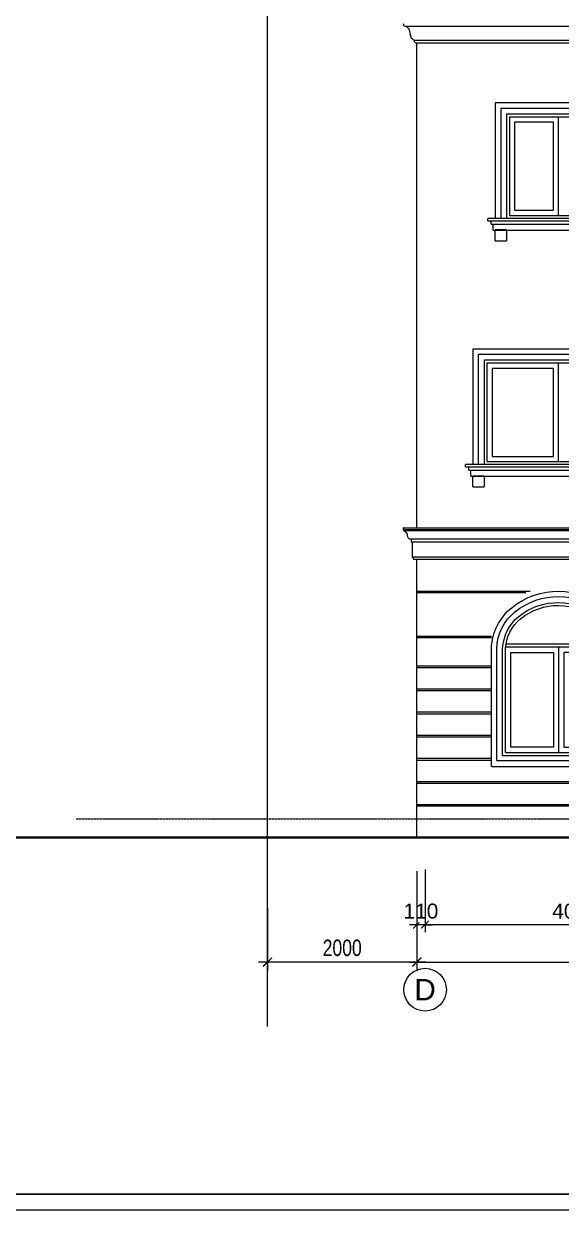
# Model space of a CAD drawing. Header units: millimetres. Extents: x -127141 to 682685, y -1234500 to 49778.
# Drawn here: x 469228 to 476431, y -25000 to -9088 of the extents above; entities that cross this region are included whole.
import ezdxf
from ezdxf.enums import TextEntityAlignment as Align
from ezdxf.xclip import XClip

# ---------------------------------------------------------------- set-up
doc = ezdxf.new("R2010")
doc.units = ezdxf.units.MM
doc.header["$MEASUREMENT"] = 0
doc.linetypes.add('CENTER', pattern=[3, 1.5, -0.5, 0.5, -0.5])
doc.linetypes.add('HIDDEN', pattern=[0.75, 0.5, -0.25])
for name, color, linetype, lineweight in [('-CENTER', 143, 'CENTER', 13), ('-DOOR', 137, 'Continuous', 9), ('-HATCH', 8, 'Continuous', 5), ('-KH', 143, 'Continuous', 13), ('-LINE1', 7, 'Continuous', 18), ('-TEXT', 7, 'Continuous', 15), ('-WALL', 4, 'Continuous', 35), ('A-DIM', 251, 'Continuous', 15), ('A-NET THAY', 125, 'Continuous', 18), ('A-TUONG', 7, 'Continuous', 35)]:
    doc.layers.add(name, color=color, linetype=linetype, lineweight=lineweight)
doc.layers.add('-RANH GIOI LO DAT', color=12, linetype='Continuous')
doc.layers.add('12. NET DIM', color=252, linetype='Continuous')
doc.layers.add('LUOI GIONG', color=160, linetype='Continuous', plot=False)
doc.styles.add('1', font='arial.ttf')
doc.styles.add('AVANH', font='', dxfattribs={"width": 0.8})
doc.styles.get("Standard").update_dxf_attribs({"font": 'arial.ttf'})
doc.styles.get('AVANH').set_extended_font_data('.VnAvantH')
doc.dimstyles.new('C_100A3', dxfattribs={"dimscale": 100, "dimtxt": 2.2, "dimasz": 1.2, "dimexe": 1.2, "dimexo": 0, "dimgap": 0.75, "dimtad": 1, "dimdec": 0, "dimzin": 0, "dimdsep": 46, "dimtxsty": 'AVANH', "dimblk": 'ARCHTICK', "dimcen": 0, "dimdle": 1.2, "dimclrd": 256, "dimclre": 256, "dimclrt": 7, "dimadec": 0, "dimazin": 0, "dimtfac": 0.0001, "dimtdec": 0, "dimtix": 1, "dimtmove": 2, "dimatfit": 3, "dimfxl": 1.8, "dimtolj": 1, "dimtzin": 0, "dimarcsym": 0})
doc.dimstyles.new('DIM_LAYOUT A2-A3', dxfattribs={"dimscale": 0, "dimtxt": 2, "dimasz": 1, "dimexe": 1, "dimexo": 0, "dimgap": 0.8, "dimtad": 1, "dimdec": 0, "dimlfac": -1, "dimzin": 0, "dimdsep": 46, "dimtxsty": 'Standard', "dimblk": 'ARCHTICK', "dimcen": 1, "dimdle": 1, "dimclrd": 256, "dimclre": 256, "dimclrt": 7, "dimadec": 0, "dimazin": 0, "dimtfac": 1, "dimtdec": 0, "dimtix": 1, "dimtofl": 0, "dimtmove": 2, "dimatfit": 3, "dimldrblk": 'ARCHTICK', "dimfxl": 1, "dimtfill": 1, "dimtolj": 1, "dimtzin": 0, "dimarcsym": 0})

# ---------------------------------------------------------------- blocks, each defined once
blk = doc.blocks.new('lancan')
for p, q in [((-1, 989), (6547, 989)), ((-1, 969), (6547, 969)), ((-1, 120), (6547, 120)), ((-1, 100), (6547, 100)), ((-1, 0), (6547, 0))]:
    blk.add_line(p, q)
blk = doc.blocks.new('BB')
at = {"layer": 'A-NET THAY', "color": 2, "true_color": 0xf1eb1f}
blk.add_lwpolyline([(0, 33264), (47040, 33264), (47040, 0), (0, 0)], close=True, dxfattribs=at)
blk = doc.blocks.new('A$C456C59C2')
at = {"layer": '-DOOR', "lineweight": 9}
for p, q in [((1609, 1600), (190, 1600)), ((1602, 1640), (193, 1640)), ((900, 1600), (900, 190)), ((1610, 190), (1610, 1588)), ((190, 190), (1610, 190))]:
    blk.add_line(p, q, dxfattribs=at)
blk.add_lwpolyline([(190, 190), (190, 1583, -0.21217), (391, 1983, -0.356694), (1407, 1976, -0.18483), (1610, 1588), (1610, 190)], format="xyb", dxfattribs=at)
for points in [[(830, 260), (260, 260), (260, 1530), (830, 1530)], [(970, 260), (1540, 260), (1540, 1530), (970, 1530)]]:
    blk.add_lwpolyline(points, close=True, dxfattribs=at)
at = {"layer": '-LINE1', "lineweight": 20}
for p, q in [((70, 80), (1730, 80)), ((150, 150), (1650, 150)), ((0, 0), (1800, 0))]:
    blk.add_line(p, q, dxfattribs=at)
for points in [[(0, 0), (0, 1587, -0.214191), (271, 2131, -0.357736), (1530, 2120, -0.189591), (1800, 1598), (1800, 0)], [(70, 80), (70, 1585, -0.213551), (315, 2076, -0.357406), (1485, 2067, -0.188064), (1730, 1594), (1730, 80)], [(150, 150), (150, 1583, -0.212678), (366, 2014, -0.356956), (1433, 2006, -0.186011), (1650, 1590), (1650, 150)]]:
    blk.add_lwpolyline(points, format="xyb", dxfattribs=at)
blk = doc.blocks.new('_ArchTick')
at = {"color": 0, "linetype": 'ByBlock', "const_width": 0.15}
blk.add_lwpolyline([(-0.5, -0.5), (0.5, 0.5)], dxfattribs=at)
blk = doc.blocks.new('*D456')
at = {"layer": '12. NET DIM', "lineweight": -2, "transparency": 16777216}
for p, q in [((472496, -20947), (472496, -21791)), ((474496, -20947), (474496, -21791)), ((474616, -21671), (472376, -21671))]:
    blk.add_line(p, q, dxfattribs=at)
at = {"layer": 'Defpoints', "color": 0, "transparency": 16777216}
for p in [(472496, -20947), (474496, -20947), (472496, -21671)]:
    blk.add_point(p, dxfattribs=at)
at = {"layer": '12. NET DIM', "lineweight": -2, "transparency": 16777216, "xscale": 119.9999999999999, "yscale": 119.9999999999999, "zscale": 119.9999999999999, "rotation": 180}
blk.add_blockref('_ArchTick', (472496, -21671), dxfattribs=at)
at = {"layer": '12. NET DIM', "lineweight": -2, "transparency": 16777216, "xscale": 119.9999999999999, "yscale": 119.9999999999999, "zscale": 119.9999999999999}
blk.add_blockref('_ArchTick', (474496, -21671), dxfattribs=at)
at = {"layer": '12. NET DIM', "color": 7, "transparency": 16777216, "insert": (473496, -21482), "char_height": 220, "attachment_point": 5, "style": 'AVANH'}
blk.add_mtext('\\A1;2000', dxfattribs=at)
blk = doc.blocks.new('*D457')
at = {"layer": 'A-DIM', "lineweight": -2, "transparency": 16777216}
for p, q in [((474496, -20454), (474496, -21271)), ((474606, -20454), (474606, -21271)), ((474496, -21171), (474396, -21171)), ((474606, -21171), (474706, -21171))]:
    blk.add_line(p, q, dxfattribs=at)
at = {"layer": 'Defpoints', "color": 0, "transparency": 16777216}
for p in [(474496, -20454), (474606, -20454)]:
    blk.add_point(p, dxfattribs=at)
at = {"layer": 'A-DIM', "lineweight": -2, "transparency": 16777216, "xscale": 100, "yscale": 100, "zscale": 100}
blk.add_blockref('_ArchTick', (474496, -21171), dxfattribs=at)
at = {"layer": 'A-DIM', "lineweight": -2, "transparency": 16777216, "xscale": 100, "yscale": 100, "zscale": 100, "rotation": 180}
blk.add_blockref('_ArchTick', (474606, -21171), dxfattribs=at)
at = {"layer": 'A-DIM', "color": 7, "transparency": 16777216, "insert": (474551, -20989), "char_height": 200, "attachment_point": 5, "bg_fill": 3, "box_fill_scale": 1.25, "bg_fill_color": 256, "bg_fill_true_color": 13158600, "bg_fill_transparency": 0}
blk.add_mtext('\\A1;110', dxfattribs=at)
at = {"layer": 'Defpoints', "color": 0, "transparency": 16777216}
blk.add_point((474606, -21171), dxfattribs=at)
blk = doc.blocks.new('*D458')
at = {"layer": 'A-DIM', "lineweight": -2, "transparency": 16777216}
for p, q in [((474606, -20430), (474606, -21271)), ((478636, -20430), (478636, -21271)), ((478736, -21171), (474506, -21171))]:
    blk.add_line(p, q, dxfattribs=at)
at = {"layer": 'Defpoints', "color": 0, "transparency": 16777216}
for p in [(474606, -20430, 0), (478636, -20430, 0), (474606, -21171)]:
    blk.add_point(p, dxfattribs=at)
at = {"layer": 'A-DIM', "lineweight": -2, "transparency": 16777216, "xscale": 100, "yscale": 100, "zscale": 100, "rotation": 180}
blk.add_blockref('_ArchTick', (474606, -21171), dxfattribs=at)
at = {"layer": 'A-DIM', "lineweight": -2, "transparency": 16777216, "xscale": 100, "yscale": 100, "zscale": 100}
blk.add_blockref('_ArchTick', (478636, -21171), dxfattribs=at)
at = {"layer": 'A-DIM', "color": 7, "transparency": 16777216, "insert": (476621, -20989), "char_height": 200, "attachment_point": 5, "bg_fill": 3, "box_fill_scale": 1.25, "bg_fill_color": 256, "bg_fill_true_color": 13158600, "bg_fill_transparency": 0}
blk.add_mtext('\\A1;4030', dxfattribs=at)
blk = doc.blocks.new('*D461')
at = {"layer": 'A-DIM', "lineweight": -2, "transparency": 16777216}
for p, q in [((474496, -20452), (474496, -21771)), ((487447, -20452), (487447, -21771)), ((474396, -21671), (487547, -21671))]:
    blk.add_line(p, q, dxfattribs=at)
at = {"layer": 'Defpoints', "color": 0, "transparency": 16777216}
for p in [(474496, -20452, 0), (487447, -20452, 0), (487447, -21671)]:
    blk.add_point(p, dxfattribs=at)
at = {"layer": 'A-DIM', "lineweight": -2, "transparency": 16777216, "xscale": 100, "yscale": 100, "zscale": 100, "rotation": 180}
blk.add_blockref('_ArchTick', (474496, -21671), dxfattribs=at)
at = {"layer": 'A-DIM', "lineweight": -2, "transparency": 16777216, "xscale": 100, "yscale": 100, "zscale": 100}
blk.add_blockref('_ArchTick', (487447, -21671), dxfattribs=at)
at = {"layer": 'A-DIM', "color": 7, "transparency": 16777216, "insert": (480971, -21489), "char_height": 200, "attachment_point": 5, "bg_fill": 3, "box_fill_scale": 1.25, "bg_fill_color": 256, "bg_fill_true_color": 13158600, "bg_fill_transparency": 0}
blk.add_mtext('\\A1;12950', dxfattribs=at)

msp = doc.modelspace()

# ---------------------------------------------------------------- linework, layer by layer
at = {"layer": '-CENTER', "ltscale": 0.2}
msp.add_line((469928.7, -19750), (494475.3, -19750), dxfattribs=at)
at = {"layer": '-DOOR', "lineweight": 9}
for p, q in [((476396.2, -11660), (476396.2, -10340)), ((476396.3, -14960), (476396.3, -13640))]:
    msp.add_line(p, q, dxfattribs=at)
for points in [[(477056.3, -11660), (477056.3, -10340), (475736.1, -10340), (475736.1, -11660), (477056.3, -11660)], [(476326.2, -10410), (475806.1, -10410), (475806.1, -11590), (476326.2, -11590)], [(477356.2, -14960), (477356.2, -13640), (475436.2, -13640), (475436.2, -14960), (477356.2, -14960)], [(476326.3, -13710), (475506.2, -13710), (475506.2, -14890), (476326.3, -14890)]]:
    msp.add_lwpolyline(points, close=True, dxfattribs=at)
at = {"layer": '-HATCH'}
for p, q in [((487598.9, -9125.5), (474337.9, -9124.9)), ((487476.8, -9313), (474461.1, -9312.4)), ((477172.6, -10223.7), (475619.8, -10223.7)), ((475619.8, -10223.7), (475619.8, -11700)), ((475491.1, -11730), (477301.3, -11730)), ((475521.1, -11775), (477271.3, -11775)), ((477472.5, -13523.7), (475319.9, -13523.7)), ((475319.9, -13523.7), (475319.9, -15000)), ((475191.2, -15030), (477601.2, -15030)), ((475221.2, -15075), (477571.2, -15075)), ((488792.3, -15870.6), (474311.9, -15870)), ((488783.3, -15890.6), (474320.9, -15890)), ((488685.2, -16000.6), (474414.7, -16000)), ((488683.3, -16040.5), (474420.9, -16039.9)), ((488660.9, -16241.6), (474442.8, -16241)), ((476012.7, -16700.8), (474496.1, -16700.8)), ((475957.4, -16720.8), (474496.1, -16720.8)), ((474496.4, -17300.8), (475496.6, -17300.8)), ((474496.4, -17320.8), (475496, -17320.8)), ((487443.6, -19562.8), (474496.1, -19562.6)), ((487443.6, -19582.8), (474496.1, -19582.6))]:
    msp.add_line(p, q, dxfattribs=at)
for points in [[(474496.1, -17700.8), (475496, -17700.8)], [(474496.1, -17720.8), (475496, -17720.8)], [(475496, -18011.1), (474496.1, -18011.1)], [(474496.1, -18031.1), (475496, -18031.1)], [(475496, -18321.5), (474496.1, -18321.5)], [(474496.1, -18341.5), (475496, -18341.5)], [(475496, -18631.8), (474496.1, -18631.8)], [(474496.1, -18651.8), (475496, -18651.8)], [(475496, -18942.1), (474496.1, -18942.1)], [(474496.1, -18962.1), (475496, -18962.1)], [(487443.6, -19252.5), (474496.1, -19252.5)], [(474496.1, -19272.5), (487443.6, -19272.5)]]:
    msp.add_lwpolyline(points, dxfattribs=at)
at = {"layer": '-KH'}
msp.add_circle((474606.1, -22041.8, 0), 286.3, dxfattribs=at)
at = {"layer": '-LINE1', "lineweight": 20}
for p, q in [((487443.5, -9350.5), (474496.1, -9349.8)), ((474496.1, -9449.8), (474496.1, -9349.8)), ((474496.1, -15850), (474496.1, -9449.8)), ((477246.3, -10150), (475546.1, -10150)), ((475546.1, -10150), (475546.1, -11700)), ((475446.1, -11730), (475446.1, -11700)), ((477346.3, -11700), (475446.1, -11700)), ((475446.1, -11730), (475491.1, -11730)), ((475491.1, -11775), (475491.1, -11730)), ((475491.1, -11775), (475521.1, -11775)), ((475521.1, -11855), (475521.1, -11775)), ((475521.1, -11855), (475546.1, -11855)), ((475696.1, -11853.8), (475546.1, -11853.8)), ((475546.1, -11855), (475696.1, -11855)), ((475546.1, -11998.2), (475546.1, -11855)), ((475696.1, -11855), (477096.3, -11855)), ((475696.1, -11855), (475696.1, -11998.2)), ((475546.1, -11999.3), (475696.1, -11999.3)), ((477546.2, -13450), (475246.2, -13450)), ((475246.2, -13450), (475246.2, -15000)), ((475146.2, -15030), (475146.2, -15000)), ((477646.2, -15000), (475146.2, -15000)), ((475146.2, -15030), (475191.2, -15030)), ((475191.2, -15075), (475191.2, -15030)), ((475191.2, -15075), (475221.2, -15075)), ((475221.2, -15155), (475221.2, -15075)), ((475221.2, -15155), (475246.2, -15155)), ((475396.2, -15153.8), (475246.2, -15153.8)), ((475246.2, -15155), (475396.2, -15155)), ((475246.2, -15298.2), (475246.2, -15155)), ((475396.2, -15155), (477396.2, -15155)), ((475396.2, -15155), (475396.2, -15298.2)), ((475246.2, -15299.3), (475396.2, -15299.3)), ((474447.1, -16269.9), (488657.1, -16270.5)), ((474496.1, -20000.2), (474496.1, -16269.9))]:
    msp.add_line(p, q, dxfattribs=at)
for points in [[(474496.1, -9350.5), (474487.7, -9350.5, -0.2943011), (474462.8, -9313, -0.229657), (474419.3, -9269.4, -0.0946631), (474407.4, -9213.8, 0.2630973), (474351.9, -9125.5), (474340, -9125.4, -0.2660476), (474322.7, -9109.8, -0.0985079), (474318.6, -9088)], [(488657.1, -16270.6), (488657.1, -16248.1, -0.4067079), (488664.3, -16240.7, 0.4123353), (488672.1, -16233.1), (488672.1, -16040.5), (488683.3, -16040.5), (488683.3, -16000.6, 0.4254581), (488738.3, -15944.8, -0.3522811), (488783.3, -15890.6), (488783.3, -15870.6), (488792.3, -15870.6), (488792.3, -15850.6), (474311.9, -15850), (474311.9, -15870.3), (474320.9, -15870.3), (474320.9, -15890.3, -0.3522811), (474365.9, -15944.5, 0.4254581), (474420.9, -16000.3), (474420.9, -16040.1), (474432.1, -16040.1), (474432.1, -16232.8, 0.4123353), (474439.9, -16240.4, -0.4067079), (474447.1, -16247.8), (474447.1, -16270.3)]]:
    msp.add_lwpolyline(points, format="xyb", dxfattribs=at)
for points in [[(477096.3, -11700), (477096.3, -10300), (475696.1, -10300), (475696.1, -11700)], [(477396.2, -15000), (477396.2, -13600), (475396.2, -13600), (475396.2, -15000)]]:
    msp.add_lwpolyline(points, dxfattribs=at)
at = {"layer": '-RANH GIOI LO DAT', "linetype": 'HIDDEN', "ltscale": 10}
msp.add_line((472496.1, -22535.8), (472496.1, -2460.9), dxfattribs=at)
at = {"layer": '-WALL'}
msp.add_line((498697.5, -20000), (467197.5, -20000.2), dxfattribs=at)
at = {"layer": 'A-TUONG'}
msp.add_lwpolyline([(435697.5, -20000), (597851, -20000)], dxfattribs=at)
at = {"layer": 'Defpoints'}
msp.add_lwpolyline([(467197.5, -24785.9), (498697.5, -24785.9), (498697.5, -2460.9), (467197.5, -2460.9)], close=True, dxfattribs=at)
at = {"layer": 'LUOI GIONG'}
msp.add_lwpolyline([(435697.5, 0), (485697.5, 0), (485697.5, -25000), (435697.5, -25000)], close=True, dxfattribs=at)

# ---------------------------------------------------------------- block references
at = {"layer": '-HATCH', "color": 2}
ref = msp.add_blockref('lancan', (480898.3, -15815), dxfattribs=dict(at, xscale=-1))
XClip(ref).set_block_clipping_path([(582.4846733164, -35.3983321829), (2082.1354565184, 1052.1524007141)])
at = {"layer": 'A-NET THAY', "color": 2, "true_color": 0xf1eb1f, "xscale": 0.669642857071377, "yscale": 0.669642857071377, "zscale": 0.669642857071377}
msp.add_blockref('BB', (467197.5, -24785.9), dxfattribs=at)
at = {"layer": 'A-NET THAY', "color": 2}
msp.add_blockref('A$C456C59C2', (475496, -19050), dxfattribs=at)

# ---------------------------------------------------------------- texts
at = {"layer": '-TEXT', "color": 2, "style": '1'}
msp.add_text('D', height=286.3, dxfattribs=at).set_placement((474606.1, -22041.8, 0), align=Align.MIDDLE_CENTER)

# ---------------------------------------------------------------- dimensions: what is measured, and where the dimension line sits
at = {"layer": '12. NET DIM'}
dim = msp.add_linear_dim(base=(472496.1, -21670.7, 0), p1=(474496.1, -20947, 0), p2=(472496.1, -20947, 0), dimstyle='C_100A3', dxfattribs=at)
dim.commit()
dim.dimension.update_dxf_attribs({"geometry": '*D456', "text_midpoint": (473496.1, -21482, 0)})

# ---------------------------------------------------------------- next in the draw order: dimensions: what is measured, and where the dimension line sits
at = {"layer": 'A-DIM'}
dim = msp.add_linear_dim(base=(474606.1, -21170.8, 0), p1=(474496.1, -20454.4, 0), p2=(474606.1, -20454.4, 0), angle=180, dimstyle='DIM_LAYOUT A2-A3', override={"dimscale": 100}, dxfattribs=at)
dim.commit()
dim.dimension.update_dxf_attribs({"geometry": '*D457', "text_midpoint": (474551.1, -20988.7, 0)})

# ---------------------------------------------------------------- next in the draw order: dimensions: what is measured, and where the dimension line sits
dim = msp.add_linear_dim(base=(474606.1, -21170.8, 0), p1=(478636.3, -20430.4, 0), p2=(474606.1, -20430.4, 0), dimstyle='DIM_LAYOUT A2-A3', override={"dimscale": 100}, dxfattribs=at)
dim.commit()
dim.dimension.update_dxf_attribs({"geometry": '*D458', "text_midpoint": (476621.2, -20988.6, 0)})

# ---------------------------------------------------------------- next in the draw order: dimensions: what is measured, and where the dimension line sits
dim = msp.add_linear_dim(base=(487446.6342, -21670.7477, 0), p1=(474496.1343, -20451.6008), p2=(487446.6342, -20451.6008, 0), angle=180, dimstyle='DIM_LAYOUT A2-A3', override={"dimscale": 100}, dxfattribs=at)
dim.commit()
dim.dimension.update_dxf_attribs({"geometry": '*D461', "text_midpoint": (480971.3843, -21488.6331, 0)})

doc.saveas('drawing.dxf')
